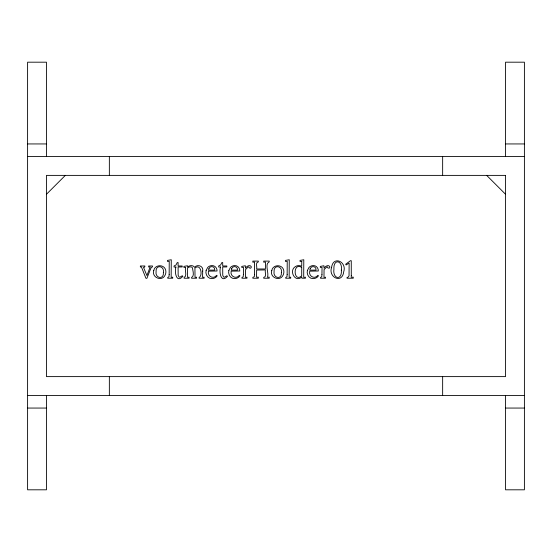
<?xml version="1.0" encoding="UTF-8"?>
<svg xmlns="http://www.w3.org/2000/svg" width="552" height="552" viewBox="0 0 552 552"><rect width="100%" height="100%" fill="white"/><g stroke="black" fill="none" stroke-linecap="round" stroke-linejoin="round"><path stroke-width="0.83" d="M46.465 194.249L65.329 175.384M27.6 143.941L46.465 143.941M505.535 143.941L524.4 143.941M27.6 156.52L524.4 156.52M27.6 395.48L524.4 395.48M27.6 408.059L46.465 408.059M505.535 408.059L524.4 408.059M486.671 175.384L505.535 194.249M505.535 156.52L505.535 62.19L524.4 62.19L524.4 489.81L505.535 489.81L505.535 395.48M442.649 156.52L442.649 175.384M442.649 376.616L442.649 395.48M109.351 156.52L109.351 175.384M109.351 376.616L109.351 395.48M46.465 156.52L46.465 62.19L27.6 62.19L27.6 489.81L46.465 489.81L46.465 395.48M301.709 267.409L301.709 275.8C293.485 283.328 292.463 261.758 301.709 267.409M202.687 271.08L202.563 277.29L204.102 277.221L204.102 278.222L199.113 278.222L199.113 277.49C203.053 275.572 200.721 262.931 194.925 268.093L195.028 277.29L196.567 277.221L196.567 278.222L191.578 278.222L191.578 277.49C194.704 276.2 192.807 270.577 192.434 267.899A2.077 2.077 0 0 0 191.054 266.913L189.64 266.926A4.064 4.064 0 0 0 187.611 268.017L187.535 277.29L189.081 277.221L189.081 278.222L184.085 278.222L184.085 277.49C187.57 276.11 184.458 270.211 185.631 267.334L183.892 267.43L183.892 266.402L187.487 265.747L187.59 267.037C189.453 265.305 192.979 264.912 194.539 267.237C197.699 263.828 203.819 266.126 202.687 271.08M175.936 267.016C174.308 271.867 176.295 283.873 182.912 276.29L182.25 275.752L179.904 277.221L179.027 277.014L178.151 275.31L178.096 266.989L182.201 266.94L182.201 265.988L178.096 265.988L178.096 262.559L177.261 262.559L176.04 264.932L174.052 265.988L174.052 267.037L175.936 267.016M220.545 267.016C218.916 271.867 220.903 283.873 227.521 276.29L226.858 275.752L224.512 277.221L223.636 277.014L222.753 275.31L222.697 266.989L226.81 266.94L226.81 265.988L222.697 265.988L222.697 262.559L221.869 262.559L220.648 264.932L218.661 265.988L218.661 267.037L220.545 267.016M254.513 274.406L254.334 276.628L252.823 277.414L252.823 278.222L258.329 278.222L258.329 277.145L256.563 277.242L256.639 270.052L265.402 269.949C264.587 271.97 267.071 276.994 263.711 277.414L263.711 278.222L269.217 278.222L269.217 277.145L267.458 277.242C269.252 272.992 264.311 264.097 269.217 261.903L269.217 261.096L263.711 261.096L263.711 262.172L265.471 262.076L265.402 268.976L256.639 268.976C257.363 267.037 255.079 262.262 258.329 261.903L258.329 261.096L252.823 261.096L252.823 262.172L254.582 262.076L254.513 274.406M169.16 274.503L168.974 276.738L167.718 277.49L167.718 278.222L172.707 278.222L172.707 277.221L171.168 277.29L171.265 259.75L167.497 260.406L167.497 261.434L169.236 261.337L169.16 274.503M243.404 274.503L243.211 276.738L241.955 277.49L241.955 278.222L246.972 278.222L246.972 277.221L245.433 277.29L245.509 269.611L248.041 267.106L248.98 266.94L249.249 267.92L250.629 268.217L251.222 267.527L251.181 266.471C249.607 264.415 246.509 266.443 245.481 268.168L245.357 265.747L241.762 266.402L241.762 267.409L243.501 267.334L243.404 274.503M287.15 274.503L286.964 276.738L285.708 277.49L285.708 278.222L290.704 278.222L290.704 277.221L289.158 277.29L289.255 259.75L285.487 260.406L285.487 261.434L287.226 261.337L287.15 274.503M321.947 274.503L321.761 276.738L320.505 277.49L320.505 278.222L325.521 278.222L325.521 277.221L323.976 277.29L324.052 269.611L326.591 267.106L327.529 266.94L327.798 267.92L329.171 268.217L329.772 267.527L329.73 266.471C328.15 264.415 325.052 266.443 324.031 268.168L323.907 265.747L320.312 266.402L320.312 267.409L322.044 267.334L321.947 274.503M351.286 275.558L351.21 277.242L353.266 277.145L353.266 278.222L347.029 278.222L347.029 277.414L348.043 277.207L349.043 275.827L349.133 263.076L346.145 264.96L345.655 264.249L350.43 260.703L351.265 260.703L351.286 275.558M301.785 261.337L301.709 266.285L300.392 265.816A6.127 6.127 0 0 0 295.596 266.478C288.379 270.383 295.161 283.273 301.758 276.952L301.93 278.222L305.428 278.222L305.428 277.194L303.697 277.29L303.793 259.75L300.046 260.406L300.046 261.434L301.785 261.337M341.35 270.121C342.254 280.989 332.483 279.036 333.912 269.217C333.208 258.398 342.827 260.137 341.35 270.121M331.559 267.547C328.102 277.463 342.288 284.107 343.71 271.777C347.125 261.648 333.042 255.314 331.559 267.547M163.385 272.522C164.103 280.105 154.94 278.222 156.071 271.688C155.409 264.256 164.724 265.609 163.385 272.522M281.375 272.522C282.1 280.105 272.929 278.222 274.061 271.688C273.399 264.256 282.714 265.609 281.375 272.522M153.773 270.583C151.386 277.442 162.033 281.913 165.048 275.234A7.204 7.204 0 0 0 165.676 270.156C164.323 264.035 154.719 264.367 153.773 270.583M271.77 270.583C269.376 277.442 280.023 281.913 283.045 275.234A7.204 7.204 0 0 0 283.666 270.156C282.313 264.035 272.709 264.367 271.77 270.583M206.11 270.473C205.089 274.227 207.711 278.794 211.885 278.615A6.803 6.803 0 0 0 216.122 277.063L217.198 275.827L216.605 275.338C213.458 279.692 207.09 276.255 208.435 271.149L217.046 271.004C217.24 268.189 215.004 265.457 212.078 265.595A5.824 5.824 0 0 0 207.635 267.561L206.11 270.473M228.845 270.473C227.817 274.227 230.446 278.794 234.614 278.615A6.803 6.803 0 0 0 238.857 277.063L239.927 275.827L239.34 275.338C236.194 279.692 229.818 276.255 231.164 271.149L239.782 271.004C239.975 268.189 237.733 265.457 234.814 265.595A5.824 5.824 0 0 0 230.363 267.561L228.845 270.473M307.388 270.473C306.367 274.227 308.989 278.794 313.163 278.615A6.803 6.803 0 0 0 317.4 277.063L318.476 275.827L317.883 275.338C314.737 279.692 308.368 276.255 309.713 271.149L318.325 271.004C318.518 268.189 316.282 265.457 313.357 265.595A5.824 5.824 0 0 0 308.913 267.561L307.388 270.473M143.851 267.23L143.913 268.41L146.922 275.558L150.199 266.92L148.633 266.989L148.633 265.988L152.497 265.988L152.497 266.719L150.931 268.065L146.922 278.298L145.942 278.298L141.415 266.92L140.36 266.989L140.36 265.988L144.865 265.988L144.865 266.719L143.851 267.23M208.946 268.562L208.511 270.121L214.749 270.121C215.446 266.409 210.215 265.208 208.946 268.562M231.674 268.562L231.24 270.121L237.477 270.121C238.174 266.409 232.944 265.208 231.674 268.562M310.224 268.562L309.789 270.121L316.027 270.121C316.724 266.409 311.494 265.208 310.224 268.562M505.535 175.384L46.465 175.384L46.465 376.616L505.535 376.616L505.535 175.384"/></g></svg>
